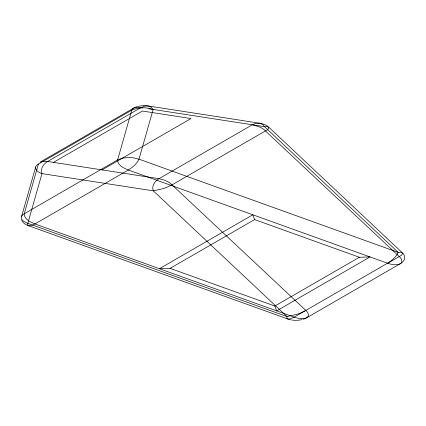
<?xml version="1.0" encoding="UTF-8"?>
<svg xmlns="http://www.w3.org/2000/svg" width="426" height="426" viewBox="0 0 426 426"><rect width="100%" height="100%" fill="white"/><g stroke="black" fill="none" stroke-linecap="round" stroke-linejoin="round"><path stroke-width="0.64" d="M21.699 216.088L35.672 167.045C35.038 170.65 39.203 172.589 41.982 173.627L153.312 190.848L162.977 188.675A48.974 28.276 0 0 0 166.987 187.227L172.184 184.767L265.574 130.846C270.329 128.945 269.381 125.5 264.487 126.66L153.158 109.439L147.939 108.172A20.352 11.747 0 0 0 143.306 107.799L137.268 108.289L131.788 110.153L38.404 164.069A9.569 5.527 0 0 0 35.63 167.04M38.404 164.069L24.234 213.793C24.09 219.337 30.608 222.084 34.937 223.932L294.142 317.146C298.141 318.462 302.801 319.591 306.8 317.716L401.116 263.215A15.405 8.893 0 0 0 402.421 252.858L268.721 127.14M130.888 109.716L39.98 162.2L43.298 161.284L47.621 161.475L158.951 178.696L163.472 179.82L167.141 181.354A26.534 15.32 0 0 1 170.331 183.255L305.889 310.479C308.003 312.104 309.904 316.065 306.8 317.716A15.405 8.893 0 0 1 303.147 319.282M131.48 109.376C134.712 106.782 139.068 107.102 142.87 107.847M53.474 162.381L142.412 111.032L191.008 118.55L102.07 169.899M170.102 268.369L254.594 219.592L359.368 257.267L370.04 256.942L276.655 310.858L274.871 306.049L170.102 268.369L159.425 268.7L252.815 214.784L254.594 219.592M274.871 306.049L359.368 257.267M387.628 263.289L399.274 256.564C404.034 254.663 403.081 251.212 398.188 252.378L138.988 159.164L133.769 157.897A20.352 11.747 0 0 0 129.137 157.524L123.098 158.014L117.619 159.878L24.234 213.793A9.569 5.527 0 0 0 21.46 216.765M305.889 310.479L300.687 312.945A48.974 28.276 0 0 1 296.677 314.388L287.012 316.566L27.812 223.352A16.912 9.766 0 0 1 26.497 222.835L23.797 221.328L22.173 219.763M268.22 126.703A15.405 8.893 0 0 0 259.583 123.205L148.248 105.983L145.128 106.037L141.006 107.56L47.621 161.475C43.558 163.77 40.028 168.888 41.982 173.627L27.749 223.559L27.701 224.859L28.249 225.615L288.019 319.053L290.511 318.792L294.142 317.146L387.527 263.231L391.808 260.233A50.199 28.984 0 0 0 394.332 257.922L396.915 254.844L398.188 252.378L264.487 126.66L263.114 124.807L260.339 123.359M259.583 123.205L255.989 123.348L252.772 124.541L158.951 178.696C154.888 180.997 151.363 186.114 153.312 190.848L287.012 316.566L286.9 318.073L287.763 318.978A15.4 8.893 0 0 0 290.654 319.788M28.883 225.849L31.572 225.492L34.937 223.932L128.322 170.017L132.608 167.019A50.199 28.984 0 0 0 135.133 164.708L137.71 161.63L138.988 159.164L153.158 109.439L151.331 107.219L148.509 106.026M148.924 108.784L152.939 109.402M253.103 124.914L260.036 127.193A26.487 15.293 0 0 1 263.832 129.424L399.274 256.564C400.818 258.023 402.618 260.313 401.521 262.522A5.549 3.206 0 0 1 400.195 263.806C396.185 265.664 391.537 264.551 387.527 263.231L128.322 170.017C123.993 168.169 117.475 165.421 117.619 159.878L131.788 110.153A5.927 3.424 0 0 1 133.338 108.268M133.37 108.284A15.405 8.893 0 0 1 136.874 106.766M137.55 106.569A15.405 8.893 0 0 1 148.248 105.983M28.558 225.764A15.405 8.893 0 0 1 21.817 220.498M21.582 219.907A15.405 8.893 0 0 1 21.502 216.77M302.002 319.596A15.405 8.893 0 0 1 291.661 319.979"/></g></svg>
